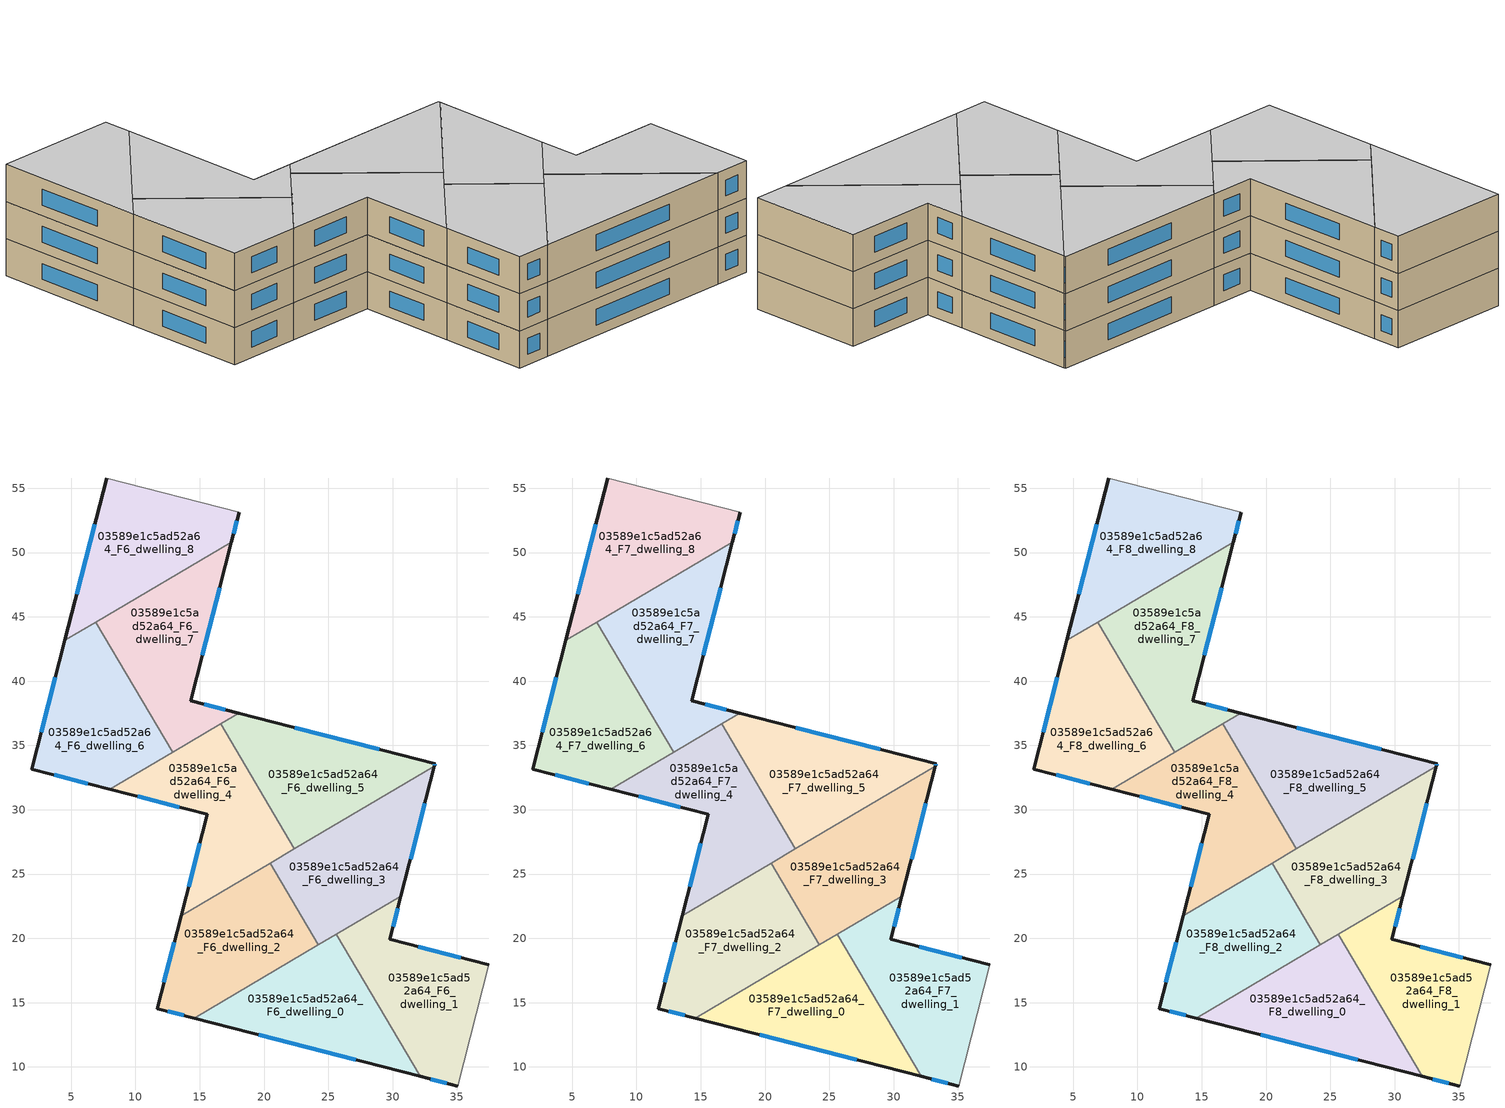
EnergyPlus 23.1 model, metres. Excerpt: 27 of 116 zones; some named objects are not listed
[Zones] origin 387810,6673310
03589e1c5ad52a64_F6_dwelling_0
 floor to 03589e1c5ad52a64_F5_dwelling_0 (EU_floor_Construction): 25.62,20.31 32.14,9.27 14.58,13.8 z18
 wall outside (EU_wall_Construction): 14.58,13.8 32.14,9.27 z18:21
 wall to 03589e1c5ad52a64_F6_dwelling_1 (EU_wall_Construction): 32.14,9.27 25.62,20.31 z18:21
 wall to 03589e1c5ad52a64_F6_dwelling_2 (EU_wall_Construction): 24.24,19.5 14.58,13.8 z18:21
 wall to 03589e1c5ad52a64_F6_dwelling_3 (EU_wall_Construction): 25.62,20.31 24.24,19.5 z18:21
 window (EU_Window_Construction): 19.59,12.5 27.12,10.56 z18.86:20.14
03589e1c5ad52a64_F6_dwelling_1
 floor to 03589e1c5ad52a64_F5_dwelling_1 (EU_floor_Construction): 37.48,17.94 35.05,8.52 32.14,9.27 25.62,20.31 30.65,23.28 29.78,19.93 z18
 wall outside (EU_wall_Construction): 37.48,17.94 29.78,19.93 30.65,23.28 / 32.14,9.27 35.05,8.52 z18:21
 wall adiabatic (EU_wall_Construction): 35.05,8.52 37.48,17.94 z18:21
 wall to 03589e1c5ad52a64_F6_dwelling_3 (EU_wall_Construction): 30.65,23.28 25.62,20.31 z18:21
 window (EU_Window_Construction): 30.03,20.88 30.4,22.32 / 35.28,18.51 31.98,19.36 / 32.97,9.05 34.22,8.73 z18.86:20.14
03589e1c5ad52a64_F6_dwelling_2
 floor to 03589e1c5ad52a64_F5_dwelling_2 (EU_floor_Construction): 20.48,25.85 24.23,19.5 14.58,13.8 11.69,14.54 13.55,21.76 z18
 wall outside (EU_wall_Construction): 13.55,21.76 11.69,14.54 14.58,13.8 z18:21
 wall to 03589e1c5ad52a64_F6_dwelling_3 (EU_wall_Construction): 24.23,19.5 20.48,25.85 z18:21
 wall to 03589e1c5ad52a64_F6_dwelling_4 (EU_wall_Construction): 20.48,25.85 13.55,21.76 z18:21
 window (EU_Window_Construction): 12.51,14.33 13.75,14.01 / 13.02,19.7 12.22,16.6 z18.86:20.14
03589e1c5ad52a64_F6_dwelling_3
 floor to 03589e1c5ad52a64_F5_dwelling_3 (EU_floor_Construction): 33.26,33.39 30.65,23.28 24.23,19.5 20.48,25.85 z18
 wall outside (EU_wall_Construction): 30.65,23.28 33.26,33.39 z18:21
 wall to 03589e1c5ad52a64_F6_dwelling_5 (EU_wall_Construction): 33.26,33.39 22.35,26.96 z18:21
 wall to 03589e1c5ad52a64_F6_dwelling_4 (EU_wall_Construction): 22.35,26.96 20.48,25.85 z18:21
 window (EU_Window_Construction): 31.39,26.17 32.51,30.5 z18.86:20.14
03589e1c5ad52a64_F6_dwelling_4
 floor to 03589e1c5ad52a64_F5_dwelling_4 (EU_floor_Construction): 16.62,36.67 22.35,26.96 13.55,21.76 15.58,29.64 8.02,31.59 z18
 wall outside (EU_wall_Construction): 8.02,31.59 15.58,29.64 13.55,21.76 z18:21
 wall to 03589e1c5ad52a64_F6_dwelling_5 (EU_wall_Construction): 22.35,26.96 16.62,36.67 z18:21
 wall to 03589e1c5ad52a64_F6_dwelling_6 (EU_wall_Construction): 12.9,34.47 8.02,31.59 z18:21
 wall to 03589e1c5ad52a64_F6_dwelling_7 (EU_wall_Construction): 16.62,36.67 12.9,34.47 z18:21
 window (EU_Window_Construction): 10.18,31.04 13.42,30.2 / 15,27.39 14.13,24.01 z18.86:20.14
03589e1c5ad52a64_F6_dwelling_5
 floor to 03589e1c5ad52a64_F5_dwelling_5 (EU_floor_Construction): 33.3,33.58 33.26,33.39 22.35,26.96 16.62,36.67 18.04,37.51 z18
 wall outside (EU_wall_Construction): 33.26,33.39 33.3,33.58 18.04,37.51 z18:21
 wall to 03589e1c5ad52a64_F6_dwelling_7 (EU_wall_Construction): 18.04,37.51 16.62,36.67 z18:21
 window (EU_Window_Construction): 28.94,34.7 22.4,36.39 / 33.27,33.44 33.29,33.52 z18.86:20.14
03589e1c5ad52a64_F6_dwelling_6
 floor to 03589e1c5ad52a64_F5_dwelling_6 (EU_floor_Construction): 6.93,44.59 12.9,34.47 8.02,31.59 1.93,33.16 4.51,43.17 z18
 wall outside (EU_wall_Construction): 4.51,43.17 1.93,33.16 8.02,31.59 z18:21
 wall to 03589e1c5ad52a64_F6_dwelling_7 (EU_wall_Construction): 12.9,34.47 6.93,44.59 z18:21
 wall to 03589e1c5ad52a64_F6_dwelling_8 (EU_wall_Construction): 6.93,44.59 4.51,43.17 z18:21
 window (EU_Window_Construction): 3.77,40.31 2.67,36.02 / 3.67,32.71 6.28,32.04 z18.86:20.14
03589e1c5ad52a64_F6_dwelling_7
 floor to 03589e1c5ad52a64_F5_dwelling_7 (EU_floor_Construction): 17.46,50.81 14.28,38.48 18.04,37.51 12.9,34.47 6.93,44.59 z18
 wall outside (EU_wall_Construction): 18.04,37.51 14.28,38.48 17.46,50.81 z18:21
 wall to 03589e1c5ad52a64_F6_dwelling_8 (EU_wall_Construction): 17.46,50.81 6.93,44.59 z18:21
 window (EU_Window_Construction): 16.97,37.79 15.36,38.2 / 15.19,42 16.55,47.28 z18.86:20.14
03589e1c5ad52a64_F6_dwelling_8
 floor to 03589e1c5ad52a64_F5_dwelling_8 (EU_floor_Construction): 18.06,53.15 17.46,50.81 4.51,43.17 7.77,55.8 z18
 wall outside (EU_wall_Construction): 7.77,55.8 4.51,43.17 / 17.46,50.81 18.06,53.15 z18:21
 wall adiabatic (EU_wall_Construction): 18.06,53.15 7.77,55.8 z18:21
 window (EU_Window_Construction): 6.84,52.19 5.44,46.78 / 17.63,51.47 17.89,52.48 z18.86:20.14
03589e1c5ad52a64_F7_dwelling_0
 floor to 03589e1c5ad52a64_F6_dwelling_0 (EU_floor_Construction): 25.62,20.31 32.14,9.27 14.58,13.8 z21
 wall outside (EU_wall_Construction): 14.58,13.8 32.14,9.27 z21:24
 wall to 03589e1c5ad52a64_F7_dwelling_1 (EU_wall_Construction): 32.14,9.27 25.62,20.31 z21:24
 wall to 03589e1c5ad52a64_F7_dwelling_2 (EU_wall_Construction): 24.24,19.5 14.58,13.8 z21:24
 wall to 03589e1c5ad52a64_F7_dwelling_3 (EU_wall_Construction): 25.62,20.31 24.24,19.5 z21:24
 window (EU_Window_Construction): 19.59,12.5 27.12,10.56 z21.86:23.14
03589e1c5ad52a64_F7_dwelling_1
 floor to 03589e1c5ad52a64_F6_dwelling_1 (EU_floor_Construction): 37.48,17.94 35.05,8.52 32.14,9.27 25.62,20.31 30.65,23.28 29.78,19.93 z21
 wall outside (EU_wall_Construction): 37.48,17.94 29.78,19.93 30.65,23.28 / 32.14,9.27 35.05,8.52 z21:24
 wall adiabatic (EU_wall_Construction): 35.05,8.52 37.48,17.94 z21:24
 wall to 03589e1c5ad52a64_F7_dwelling_3 (EU_wall_Construction): 30.65,23.28 25.62,20.31 z21:24
 window (EU_Window_Construction): 30.03,20.88 30.4,22.32 / 35.28,18.51 31.98,19.36 / 32.97,9.05 34.22,8.73 z21.86:23.14
03589e1c5ad52a64_F7_dwelling_2
 floor to 03589e1c5ad52a64_F6_dwelling_2 (EU_floor_Construction): 20.48,25.85 24.23,19.5 14.58,13.8 11.69,14.54 13.55,21.76 z21
 wall outside (EU_wall_Construction): 13.55,21.76 11.69,14.54 14.58,13.8 z21:24
 wall to 03589e1c5ad52a64_F7_dwelling_3 (EU_wall_Construction): 24.23,19.5 20.48,25.85 z21:24
 wall to 03589e1c5ad52a64_F7_dwelling_4 (EU_wall_Construction): 20.48,25.85 13.55,21.76 z21:24
 window (EU_Window_Construction): 12.51,14.33 13.75,14.01 / 13.02,19.7 12.22,16.6 z21.86:23.14
03589e1c5ad52a64_F7_dwelling_3
 floor to 03589e1c5ad52a64_F6_dwelling_3 (EU_floor_Construction): 33.26,33.39 30.65,23.28 24.23,19.5 20.48,25.85 z21
 wall outside (EU_wall_Construction): 30.65,23.28 33.26,33.39 z21:24
 wall to 03589e1c5ad52a64_F7_dwelling_5 (EU_wall_Construction): 33.26,33.39 22.35,26.96 z21:24
 wall to 03589e1c5ad52a64_F7_dwelling_4 (EU_wall_Construction): 22.35,26.96 20.48,25.85 z21:24
 window (EU_Window_Construction): 31.39,26.17 32.51,30.5 z21.86:23.14
03589e1c5ad52a64_F7_dwelling_4
 floor to 03589e1c5ad52a64_F6_dwelling_4 (EU_floor_Construction): 16.62,36.67 22.35,26.96 13.55,21.76 15.58,29.64 8.02,31.59 z21
 wall outside (EU_wall_Construction): 8.02,31.59 15.58,29.64 13.55,21.76 z21:24
 wall to 03589e1c5ad52a64_F7_dwelling_5 (EU_wall_Construction): 22.35,26.96 16.62,36.67 z21:24
 wall to 03589e1c5ad52a64_F7_dwelling_6 (EU_wall_Construction): 12.9,34.47 8.02,31.59 z21:24
 wall to 03589e1c5ad52a64_F7_dwelling_7 (EU_wall_Construction): 16.62,36.67 12.9,34.47 z21:24
 window (EU_Window_Construction): 10.18,31.04 13.42,30.2 / 15,27.39 14.13,24.01 z21.86:23.14
03589e1c5ad52a64_F7_dwelling_5
 floor to 03589e1c5ad52a64_F6_dwelling_5 (EU_floor_Construction): 33.3,33.58 33.26,33.39 22.35,26.96 16.62,36.67 18.04,37.51 z21
 wall outside (EU_wall_Construction): 33.26,33.39 33.3,33.58 18.04,37.51 z21:24
 wall to 03589e1c5ad52a64_F7_dwelling_7 (EU_wall_Construction): 18.04,37.51 16.62,36.67 z21:24
 window (EU_Window_Construction): 28.94,34.7 22.4,36.39 / 33.27,33.44 33.29,33.52 z21.86:23.14
03589e1c5ad52a64_F7_dwelling_6
 floor to 03589e1c5ad52a64_F6_dwelling_6 (EU_floor_Construction): 6.93,44.59 12.9,34.47 8.02,31.59 1.93,33.16 4.51,43.17 z21
 wall outside (EU_wall_Construction): 4.51,43.17 1.93,33.16 8.02,31.59 z21:24
 wall to 03589e1c5ad52a64_F7_dwelling_7 (EU_wall_Construction): 12.9,34.47 6.93,44.59 z21:24
 wall to 03589e1c5ad52a64_F7_dwelling_8 (EU_wall_Construction): 6.93,44.59 4.51,43.17 z21:24
 window (EU_Window_Construction): 3.77,40.31 2.67,36.02 / 3.67,32.71 6.28,32.04 z21.86:23.14
03589e1c5ad52a64_F7_dwelling_7
 floor to 03589e1c5ad52a64_F6_dwelling_7 (EU_floor_Construction): 17.46,50.81 14.28,38.48 18.04,37.51 12.9,34.47 6.93,44.59 z21
 wall outside (EU_wall_Construction): 18.04,37.51 14.28,38.48 17.46,50.81 z21:24
 wall to 03589e1c5ad52a64_F7_dwelling_8 (EU_wall_Construction): 17.46,50.81 6.93,44.59 z21:24
 window (EU_Window_Construction): 16.97,37.79 15.36,38.2 / 15.19,42 16.55,47.28 z21.86:23.14
03589e1c5ad52a64_F7_dwelling_8
 floor to 03589e1c5ad52a64_F6_dwelling_8 (EU_floor_Construction): 18.06,53.15 17.46,50.81 4.51,43.17 7.77,55.8 z21
 wall outside (EU_wall_Construction): 7.77,55.8 4.51,43.17 / 17.46,50.81 18.06,53.15 z21:24
 wall adiabatic (EU_wall_Construction): 18.06,53.15 7.77,55.8 z21:24
 window (EU_Window_Construction): 6.84,52.19 5.44,46.78 / 17.63,51.47 17.89,52.48 z21.86:23.14
03589e1c5ad52a64_F8_dwelling_0
 floor to 03589e1c5ad52a64_F7_dwelling_0 (EU_floor_Construction): 25.62,20.31 32.14,9.27 14.58,13.8 z24
 wall outside (EU_wall_Construction): 14.58,13.8 32.14,9.27 z24:27
 wall to 03589e1c5ad52a64_F8_dwelling_1 (EU_wall_Construction): 32.14,9.27 25.62,20.31 z24:27
 wall to 03589e1c5ad52a64_F8_dwelling_2 (EU_wall_Construction): 24.24,19.5 14.58,13.8 z24:27
 wall to 03589e1c5ad52a64_F8_dwelling_3 (EU_wall_Construction): 25.62,20.31 24.24,19.5 z24:27
 window (EU_Window_Construction): 19.59,12.5 27.12,10.56 z24.86:26.14
 ceiling to 03589e1c5ad52a64_F9_dwelling_0 (EU_floor_Construction): 32.14,9.27 25.62,20.31 14.58,13.8 z27
03589e1c5ad52a64_F8_dwelling_1
 floor to 03589e1c5ad52a64_F7_dwelling_1 (EU_floor_Construction): 37.48,17.94 35.05,8.52 32.14,9.27 25.62,20.31 30.65,23.28 29.78,19.93 z24
 wall outside (EU_wall_Construction): 37.48,17.94 29.78,19.93 30.65,23.28 / 32.14,9.27 35.05,8.52 z24:27
 wall adiabatic (EU_wall_Construction): 35.05,8.52 37.48,17.94 z24:27
 wall to 03589e1c5ad52a64_F8_dwelling_3 (EU_wall_Construction): 30.65,23.28 25.62,20.31 z24:27
 window (EU_Window_Construction): 30.03,20.88 30.4,22.32 / 35.28,18.51 31.98,19.36 / 32.97,9.05 34.22,8.73 z24.86:26.14
 ceiling to 03589e1c5ad52a64_F9_dwelling_1 (EU_floor_Construction): 35.05,8.52 37.48,17.94 29.78,19.93 30.65,23.28 25.62,20.31 32.14,9.27 z27
03589e1c5ad52a64_F8_dwelling_2
 floor to 03589e1c5ad52a64_F7_dwelling_2 (EU_floor_Construction): 20.48,25.85 24.23,19.5 14.58,13.8 11.69,14.54 13.55,21.76 z24
 wall outside (EU_wall_Construction): 13.55,21.76 11.69,14.54 14.58,13.8 z24:27
 wall to 03589e1c5ad52a64_F8_dwelling_3 (EU_wall_Construction): 24.23,19.5 20.48,25.85 z24:27
 wall to 03589e1c5ad52a64_F8_dwelling_4 (EU_wall_Construction): 20.48,25.85 13.55,21.76 z24:27
 window (EU_Window_Construction): 12.51,14.33 13.75,14.01 / 13.02,19.7 12.22,16.6 z24.86:26.14
 ceiling to 03589e1c5ad52a64_F9_dwelling_2 (EU_floor_Construction): 24.23,19.5 20.48,25.85 13.55,21.76 11.69,14.54 14.58,13.8 z27
03589e1c5ad52a64_F8_dwelling_3
 floor to 03589e1c5ad52a64_F7_dwelling_3 (EU_floor_Construction): 33.26,33.39 30.65,23.28 24.23,19.5 20.48,25.85 z24
 wall outside (EU_wall_Construction): 30.65,23.28 33.26,33.39 z24:27
 wall to 03589e1c5ad52a64_F8_dwelling_5 (EU_wall_Construction): 33.26,33.39 22.35,26.96 z24:27
 wall to 03589e1c5ad52a64_F8_dwelling_4 (EU_wall_Construction): 22.35,26.96 20.48,25.85 z24:27
 window (EU_Window_Construction): 31.39,26.17 32.51,30.5 z24.86:26.14
 ceiling to 03589e1c5ad52a64_F9_dwelling_3 (EU_floor_Construction): 30.65,23.28 33.26,33.39 20.48,25.85 24.23,19.5 z27
03589e1c5ad52a64_F8_dwelling_4
 floor to 03589e1c5ad52a64_F7_dwelling_4 (EU_floor_Construction): 16.62,36.67 22.35,26.96 13.55,21.76 15.58,29.64 8.02,31.59 z24
 wall outside (EU_wall_Construction): 8.02,31.59 15.58,29.64 13.55,21.76 z24:27
 wall to 03589e1c5ad52a64_F8_dwelling_5 (EU_wall_Construction): 22.35,26.96 16.62,36.67 z24:27
 wall to 03589e1c5ad52a64_F8_dwelling_6 (EU_wall_Construction): 12.9,34.47 8.02,31.59 z24:27
 wall to 03589e1c5ad52a64_F8_dwelling_7 (EU_wall_Construction): 16.62,36.67 12.9,34.47 z24:27
 window (EU_Window_Construction): 10.18,31.04 13.42,30.2 / 15,27.39 14.13,24.01 z24.86:26.14
 ceiling to 03589e1c5ad52a64_F9_dwelling_4 (EU_floor_Construction): 22.35,26.96 16.62,36.67 8.02,31.59 15.58,29.64 13.55,21.76 z27
03589e1c5ad52a64_F8_dwelling_5
 floor to 03589e1c5ad52a64_F7_dwelling_5 (EU_floor_Construction): 33.3,33.58 33.26,33.39 22.35,26.96 16.62,36.67 18.04,37.51 z24
 wall outside (EU_wall_Construction): 33.26,33.39 33.3,33.58 18.04,37.51 z24:27
 wall to 03589e1c5ad52a64_F8_dwelling_7 (EU_wall_Construction): 18.04,37.51 16.62,36.67 z24:27
 window (EU_Window_Construction): 28.94,34.7 22.4,36.39 / 33.27,33.44 33.29,33.52 z24.86:26.14
 ceiling to 03589e1c5ad52a64_F9_dwelling_5 (EU_floor_Construction): 33.26,33.39 33.3,33.58 18.04,37.51 16.62,36.67 22.35,26.96 z27
03589e1c5ad52a64_F8_dwelling_6
 floor to 03589e1c5ad52a64_F7_dwelling_6 (EU_floor_Construction): 6.93,44.59 12.9,34.47 8.02,31.59 1.93,33.16 4.51,43.17 z24
 wall outside (EU_wall_Construction): 4.51,43.17 1.93,33.16 8.02,31.59 z24:27
 wall to 03589e1c5ad52a64_F8_dwelling_7 (EU_wall_Construction): 12.9,34.47 6.93,44.59 z24:27
 wall to 03589e1c5ad52a64_F8_dwelling_8 (EU_wall_Construction): 6.93,44.59 4.51,43.17 z24:27
 window (EU_Window_Construction): 3.77,40.31 2.67,36.02 / 3.67,32.71 6.28,32.04 z24.86:26.14
 ceiling to 03589e1c5ad52a64_F9_dwelling_6 (EU_floor_Construction): 12.9,34.47 6.93,44.59 4.51,43.17 1.93,33.16 8.02,31.59 z27
03589e1c5ad52a64_F8_dwelling_7
 floor to 03589e1c5ad52a64_F7_dwelling_7 (EU_floor_Construction): 17.46,50.81 14.28,38.48 18.04,37.51 12.9,34.47 6.93,44.59 z24
 wall outside (EU_wall_Construction): 18.04,37.51 14.28,38.48 17.46,50.81 z24:27
 wall to 03589e1c5ad52a64_F8_dwelling_8 (EU_wall_Construction): 17.46,50.81 6.93,44.59 z24:27
 window (EU_Window_Construction): 16.97,37.79 15.36,38.2 / 15.19,42 16.55,47.28 z24.86:26.14
 ceiling to 03589e1c5ad52a64_F9_dwelling_7 (EU_floor_Construction): 18.04,37.51 14.28,38.48 17.46,50.81 6.93,44.59 12.9,34.47 z27
03589e1c5ad52a64_F8_dwelling_8
 floor to 03589e1c5ad52a64_F7_dwelling_8 (EU_floor_Construction): 18.06,53.15 17.46,50.81 4.51,43.17 7.77,55.8 z24
 wall outside (EU_wall_Construction): 7.77,55.8 4.51,43.17 / 17.46,50.81 18.06,53.15 z24:27
 wall adiabatic (EU_wall_Construction): 18.06,53.15 7.77,55.8 z24:27
 window (EU_Window_Construction): 6.84,52.19 5.44,46.78 / 17.63,51.47 17.89,52.48 z24.86:26.14
 ceiling to 03589e1c5ad52a64_F9_dwelling_8 (EU_floor_Construction): 17.46,50.81 18.06,53.15 7.77,55.8 4.51,43.17 z27
[Building]
EU S2 Campaign: North Axis=0; Terrain=City; Solar Distribution=FullExterior
[Site:Location]
Helsinki-Vantaa.AP: Latitude=60.317; Longitude=24.963; Time Zone=2; Elevation=54.6
[SizingPeriod:WeatherFileDays]
AnnualSizingPeriod: Begin Month=1; Begin Day of Month=1; End Month=12; End Day of Month=31; Day of Week for Start Day=Monday; Use Weather File Daylight Saving Period=No; Use Weather File Rain and Snow Indicators=No
[MATERIAL]
EU_InternalMass_Material: Roughness=MediumRough; Thickness=0.1; Conductivity=1; Density=1800; Specific Heat=900; Thermal Absorptance=0.9; Solar Absorptance=0.7; Visible Absorptance=0.7
[MATERIAL:NOMASS] Roughness=MediumRough; Thermal Absorptance=0.9; Solar Absorptance=0.7; Visible Absorptance=0.7
Name | Thermal Resistance
EU_wall_NoMass | 5.91765
EU_floor_NoMass | 6.2875
[WINDOWMATERIAL:SIMPLEGLAZINGSYSTEM]
EU_Window_SimpleGlazing: UFactor=0.994035; Solar Heat Gain Coefficient=0.7; Visible Transmittance=0.7
[CONSTRUCTION]
EU_wall_Construction: EU_wall_NoMass
EU_floor_Construction: EU_floor_NoMass
EU_Window_Construction: EU_Window_SimpleGlazing
EU_InternalMass_Construction: EU_InternalMass_Material
[ZONE] Type=1; Multiplier=1; Ceiling Height=autocalculate; Floor Area=autocalculate; Part of Total Floor Area=Yes
Name | Volume
03589e1c5ad52a64_F6_dwelling_0; 03589e1c5ad52a64_F7_dwelling_0; 03589e1c5ad52a64_F8_dwelling_0 | 246.678
03589e1c5ad52a64_F6_dwelling_1; 03589e1c5ad52a64_F7_dwelling_1; 03589e1c5ad52a64_F8_dwelling_1 | 246.668
03589e1c5ad52a64_F6_dwelling_2; 03589e1c5ad52a64_F7_dwelling_2; 03589e1c5ad52a64_F8_dwelling_2 | 246.696
03589e1c5ad52a64_F6_dwelling_3; 03589e1c5ad52a64_F7_dwelling_3; 03589e1c5ad52a64_F8_dwelling_3 | 246.664
03589e1c5ad52a64_F6_dwelling_4; 03589e1c5ad52a64_F7_dwelling_4; 03589e1c5ad52a64_F8_dwelling_4 | 246.658
03589e1c5ad52a64_F6_dwelling_5; 03589e1c5ad52a64_F7_dwelling_5; 03589e1c5ad52a64_F8_dwelling_5 | 246.677
03589e1c5ad52a64_F6_dwelling_6; 03589e1c5ad52a64_F7_dwelling_6; 03589e1c5ad52a64_F8_dwelling_6 | 246.698
03589e1c5ad52a64_F6_dwelling_7; 03589e1c5ad52a64_F7_dwelling_7; 03589e1c5ad52a64_F8_dwelling_7 | 246.682
03589e1c5ad52a64_F6_dwelling_8; 03589e1c5ad52a64_F7_dwelling_8; 03589e1c5ad52a64_F8_dwelling_8 | 246.686
[INTERNALMASS] Construction=EU_InternalMass_Construction
Name | Zone or ZoneList | Surface Area
03589e1c5ad52a64_F6_dwelling_0_EU_InternalMass | 03589e1c5ad52a64_F6_dwelling_0 | 82.2289
03589e1c5ad52a64_F6_dwelling_1_EU_InternalMass | 03589e1c5ad52a64_F6_dwelling_1 | 82.223
03589e1c5ad52a64_F6_dwelling_2_EU_InternalMass | 03589e1c5ad52a64_F6_dwelling_2 | 82.2314
03589e1c5ad52a64_F6_dwelling_3_EU_InternalMass | 03589e1c5ad52a64_F6_dwelling_3 | 82.222
03589e1c5ad52a64_F6_dwelling_4_EU_InternalMass | 03589e1c5ad52a64_F6_dwelling_4 | 82.2219
03589e1c5ad52a64_F6_dwelling_5_EU_InternalMass | 03589e1c5ad52a64_F6_dwelling_5 | 82.2223
03589e1c5ad52a64_F6_dwelling_6_EU_InternalMass | 03589e1c5ad52a64_F6_dwelling_6 | 82.2332
03589e1c5ad52a64_F6_dwelling_7_EU_InternalMass | 03589e1c5ad52a64_F6_dwelling_7 | 82.2251
03589e1c5ad52a64_F6_dwelling_8_EU_InternalMass | 03589e1c5ad52a64_F6_dwelling_8 | 82.2289
03589e1c5ad52a64_F7_dwelling_0_EU_InternalMass | 03589e1c5ad52a64_F7_dwelling_0 | 82.2289
03589e1c5ad52a64_F7_dwelling_1_EU_InternalMass | 03589e1c5ad52a64_F7_dwelling_1 | 82.223
03589e1c5ad52a64_F7_dwelling_2_EU_InternalMass | 03589e1c5ad52a64_F7_dwelling_2 | 82.2314
03589e1c5ad52a64_F7_dwelling_3_EU_InternalMass | 03589e1c5ad52a64_F7_dwelling_3 | 82.222
03589e1c5ad52a64_F7_dwelling_4_EU_InternalMass | 03589e1c5ad52a64_F7_dwelling_4 | 82.2219
03589e1c5ad52a64_F7_dwelling_5_EU_InternalMass | 03589e1c5ad52a64_F7_dwelling_5 | 82.2223
03589e1c5ad52a64_F7_dwelling_6_EU_InternalMass | 03589e1c5ad52a64_F7_dwelling_6 | 82.2332
03589e1c5ad52a64_F7_dwelling_7_EU_InternalMass | 03589e1c5ad52a64_F7_dwelling_7 | 82.2251
03589e1c5ad52a64_F7_dwelling_8_EU_InternalMass | 03589e1c5ad52a64_F7_dwelling_8 | 82.2289
03589e1c5ad52a64_F8_dwelling_0_EU_InternalMass | 03589e1c5ad52a64_F8_dwelling_0 | 82.2289
03589e1c5ad52a64_F8_dwelling_1_EU_InternalMass | 03589e1c5ad52a64_F8_dwelling_1 | 82.223
03589e1c5ad52a64_F8_dwelling_2_EU_InternalMass | 03589e1c5ad52a64_F8_dwelling_2 | 82.2314
03589e1c5ad52a64_F8_dwelling_3_EU_InternalMass | 03589e1c5ad52a64_F8_dwelling_3 | 82.222
03589e1c5ad52a64_F8_dwelling_4_EU_InternalMass | 03589e1c5ad52a64_F8_dwelling_4 | 82.2219
03589e1c5ad52a64_F8_dwelling_5_EU_InternalMass | 03589e1c5ad52a64_F8_dwelling_5 | 82.2223
03589e1c5ad52a64_F8_dwelling_6_EU_InternalMass | 03589e1c5ad52a64_F8_dwelling_6 | 82.2332
03589e1c5ad52a64_F8_dwelling_7_EU_InternalMass | 03589e1c5ad52a64_F8_dwelling_7 | 82.2251
03589e1c5ad52a64_F8_dwelling_8_EU_InternalMass | 03589e1c5ad52a64_F8_dwelling_8 | 82.2289
[OTHEREQUIPMENT] Fuel Type=Electricity; Design Level Calculation Method=Watts/Area; Power per Zone Floor Area=1; Fraction Latent=0; Fraction Radiant=0; Fraction Lost=0; Carbon Dioxide Generation Rate=0; EndUse Subcategory=EU_Step8_InternalGains
Name | Zone or ZoneList or Space or SpaceList | Schedule
EU_Step8_InternalGain_03589e1c5ad52a64_F6_dwelling_0_f000 | 03589e1c5ad52a64_F6_dwelling_0 | EU_Step8_GainSchedule_03589e1c5ad52a64_F6_dwelling_0_f000
EU_Step8_InternalGain_03589e1c5ad52a64_F6_dwelling_1_f000 | 03589e1c5ad52a64_F6_dwelling_1 | EU_Step8_GainSchedule_03589e1c5ad52a64_F6_dwelling_1_f000
EU_Step8_InternalGain_03589e1c5ad52a64_F6_dwelling_2_f000 | 03589e1c5ad52a64_F6_dwelling_2 | EU_Step8_GainSchedule_03589e1c5ad52a64_F6_dwelling_2_f000
EU_Step8_InternalGain_03589e1c5ad52a64_F6_dwelling_3_f000 | 03589e1c5ad52a64_F6_dwelling_3 | EU_Step8_GainSchedule_03589e1c5ad52a64_F6_dwelling_3_f000
EU_Step8_InternalGain_03589e1c5ad52a64_F6_dwelling_4_f000 | 03589e1c5ad52a64_F6_dwelling_4 | EU_Step8_GainSchedule_03589e1c5ad52a64_F6_dwelling_4_f000
EU_Step8_InternalGain_03589e1c5ad52a64_F6_dwelling_5_f000 | 03589e1c5ad52a64_F6_dwelling_5 | EU_Step8_GainSchedule_03589e1c5ad52a64_F6_dwelling_5_f000
EU_Step8_InternalGain_03589e1c5ad52a64_F6_dwelling_6_f000 | 03589e1c5ad52a64_F6_dwelling_6 | EU_Step8_GainSchedule_03589e1c5ad52a64_F6_dwelling_6_f000
EU_Step8_InternalGain_03589e1c5ad52a64_F6_dwelling_7_f000 | 03589e1c5ad52a64_F6_dwelling_7 | EU_Step8_GainSchedule_03589e1c5ad52a64_F6_dwelling_7_f000
EU_Step8_InternalGain_03589e1c5ad52a64_F6_dwelling_8_f000 | 03589e1c5ad52a64_F6_dwelling_8 | EU_Step8_GainSchedule_03589e1c5ad52a64_F6_dwelling_8_f000
EU_Step8_InternalGain_03589e1c5ad52a64_F7_dwelling_0_f000 | 03589e1c5ad52a64_F7_dwelling_0 | EU_Step8_GainSchedule_03589e1c5ad52a64_F7_dwelling_0_f000
EU_Step8_InternalGain_03589e1c5ad52a64_F7_dwelling_1_f000 | 03589e1c5ad52a64_F7_dwelling_1 | EU_Step8_GainSchedule_03589e1c5ad52a64_F7_dwelling_1_f000
EU_Step8_InternalGain_03589e1c5ad52a64_F7_dwelling_2_f000 | 03589e1c5ad52a64_F7_dwelling_2 | EU_Step8_GainSchedule_03589e1c5ad52a64_F7_dwelling_2_f000
EU_Step8_InternalGain_03589e1c5ad52a64_F7_dwelling_3_f000 | 03589e1c5ad52a64_F7_dwelling_3 | EU_Step8_GainSchedule_03589e1c5ad52a64_F7_dwelling_3_f000
EU_Step8_InternalGain_03589e1c5ad52a64_F7_dwelling_4_f000 | 03589e1c5ad52a64_F7_dwelling_4 | EU_Step8_GainSchedule_03589e1c5ad52a64_F7_dwelling_4_f000
EU_Step8_InternalGain_03589e1c5ad52a64_F7_dwelling_5_f000 | 03589e1c5ad52a64_F7_dwelling_5 | EU_Step8_GainSchedule_03589e1c5ad52a64_F7_dwelling_5_f000
EU_Step8_InternalGain_03589e1c5ad52a64_F7_dwelling_6_f000 | 03589e1c5ad52a64_F7_dwelling_6 | EU_Step8_GainSchedule_03589e1c5ad52a64_F7_dwelling_6_f000
EU_Step8_InternalGain_03589e1c5ad52a64_F7_dwelling_7_f000 | 03589e1c5ad52a64_F7_dwelling_7 | EU_Step8_GainSchedule_03589e1c5ad52a64_F7_dwelling_7_f000
EU_Step8_InternalGain_03589e1c5ad52a64_F7_dwelling_8_f000 | 03589e1c5ad52a64_F7_dwelling_8 | EU_Step8_GainSchedule_03589e1c5ad52a64_F7_dwelling_8_f000
EU_Step8_InternalGain_03589e1c5ad52a64_F8_dwelling_0_f000 | 03589e1c5ad52a64_F8_dwelling_0 | EU_Step8_GainSchedule_03589e1c5ad52a64_F8_dwelling_0_f000
EU_Step8_InternalGain_03589e1c5ad52a64_F8_dwelling_1_f000 | 03589e1c5ad52a64_F8_dwelling_1 | EU_Step8_GainSchedule_03589e1c5ad52a64_F8_dwelling_1_f000
EU_Step8_InternalGain_03589e1c5ad52a64_F8_dwelling_2_f000 | 03589e1c5ad52a64_F8_dwelling_2 | EU_Step8_GainSchedule_03589e1c5ad52a64_F8_dwelling_2_f000
EU_Step8_InternalGain_03589e1c5ad52a64_F8_dwelling_3_f000 | 03589e1c5ad52a64_F8_dwelling_3 | EU_Step8_GainSchedule_03589e1c5ad52a64_F8_dwelling_3_f000
EU_Step8_InternalGain_03589e1c5ad52a64_F8_dwelling_4_f000 | 03589e1c5ad52a64_F8_dwelling_4 | EU_Step8_GainSchedule_03589e1c5ad52a64_F8_dwelling_4_f000
EU_Step8_InternalGain_03589e1c5ad52a64_F8_dwelling_5_f000 | 03589e1c5ad52a64_F8_dwelling_5 | EU_Step8_GainSchedule_03589e1c5ad52a64_F8_dwelling_5_f000
EU_Step8_InternalGain_03589e1c5ad52a64_F8_dwelling_6_f000 | 03589e1c5ad52a64_F8_dwelling_6 | EU_Step8_GainSchedule_03589e1c5ad52a64_F8_dwelling_6_f000
EU_Step8_InternalGain_03589e1c5ad52a64_F8_dwelling_7_f000 | 03589e1c5ad52a64_F8_dwelling_7 | EU_Step8_GainSchedule_03589e1c5ad52a64_F8_dwelling_7_f000
EU_Step8_InternalGain_03589e1c5ad52a64_F8_dwelling_8_f000 | 03589e1c5ad52a64_F8_dwelling_8 | EU_Step8_GainSchedule_03589e1c5ad52a64_F8_dwelling_8_f000
[ZONEVENTILATION:DESIGNFLOWRATE] Schedule=EU_AlwaysOn; Design Flow Rate Calculation Method=AirChanges/Hour; Air Changes per Hour=0.596421; Ventilation Type=Natural; Fan Pressure Rise=0; Fan Total Efficiency=1; Constant Term Coefficient=1; Temperature Term Coefficient=0; Velocity Term Coefficient=0; Velocity Squared Term Coefficient=0; Minimum Indoor Temperature=-100; Maximum Indoor Temperature=100; Delta Temperature=-100; Minimum Outdoor Temperature=-100; Maximum Outdoor Temperature=100; Maximum Wind Speed=40
Name | Zone or ZoneList or Space or SpaceList
EU_ConstantAir_03589e1c5ad52a64_F6_dwelling_0 | 03589e1c5ad52a64_F6_dwelling_0
EU_ConstantAir_03589e1c5ad52a64_F6_dwelling_1 | 03589e1c5ad52a64_F6_dwelling_1
EU_ConstantAir_03589e1c5ad52a64_F6_dwelling_2 | 03589e1c5ad52a64_F6_dwelling_2
EU_ConstantAir_03589e1c5ad52a64_F6_dwelling_3 | 03589e1c5ad52a64_F6_dwelling_3
EU_ConstantAir_03589e1c5ad52a64_F6_dwelling_4 | 03589e1c5ad52a64_F6_dwelling_4
EU_ConstantAir_03589e1c5ad52a64_F6_dwelling_5 | 03589e1c5ad52a64_F6_dwelling_5
EU_ConstantAir_03589e1c5ad52a64_F6_dwelling_6 | 03589e1c5ad52a64_F6_dwelling_6
EU_ConstantAir_03589e1c5ad52a64_F6_dwelling_7 | 03589e1c5ad52a64_F6_dwelling_7
EU_ConstantAir_03589e1c5ad52a64_F6_dwelling_8 | 03589e1c5ad52a64_F6_dwelling_8
EU_ConstantAir_03589e1c5ad52a64_F7_dwelling_0 | 03589e1c5ad52a64_F7_dwelling_0
EU_ConstantAir_03589e1c5ad52a64_F7_dwelling_1 | 03589e1c5ad52a64_F7_dwelling_1
EU_ConstantAir_03589e1c5ad52a64_F7_dwelling_2 | 03589e1c5ad52a64_F7_dwelling_2
EU_ConstantAir_03589e1c5ad52a64_F7_dwelling_3 | 03589e1c5ad52a64_F7_dwelling_3
EU_ConstantAir_03589e1c5ad52a64_F7_dwelling_4 | 03589e1c5ad52a64_F7_dwelling_4
EU_ConstantAir_03589e1c5ad52a64_F7_dwelling_5 | 03589e1c5ad52a64_F7_dwelling_5
EU_ConstantAir_03589e1c5ad52a64_F7_dwelling_6 | 03589e1c5ad52a64_F7_dwelling_6
EU_ConstantAir_03589e1c5ad52a64_F7_dwelling_7 | 03589e1c5ad52a64_F7_dwelling_7
EU_ConstantAir_03589e1c5ad52a64_F7_dwelling_8 | 03589e1c5ad52a64_F7_dwelling_8
EU_ConstantAir_03589e1c5ad52a64_F8_dwelling_0 | 03589e1c5ad52a64_F8_dwelling_0
EU_ConstantAir_03589e1c5ad52a64_F8_dwelling_1 | 03589e1c5ad52a64_F8_dwelling_1
EU_ConstantAir_03589e1c5ad52a64_F8_dwelling_2 | 03589e1c5ad52a64_F8_dwelling_2
EU_ConstantAir_03589e1c5ad52a64_F8_dwelling_3 | 03589e1c5ad52a64_F8_dwelling_3
EU_ConstantAir_03589e1c5ad52a64_F8_dwelling_4 | 03589e1c5ad52a64_F8_dwelling_4
EU_ConstantAir_03589e1c5ad52a64_F8_dwelling_5 | 03589e1c5ad52a64_F8_dwelling_5
EU_ConstantAir_03589e1c5ad52a64_F8_dwelling_6 | 03589e1c5ad52a64_F8_dwelling_6
EU_ConstantAir_03589e1c5ad52a64_F8_dwelling_7 | 03589e1c5ad52a64_F8_dwelling_7
EU_ConstantAir_03589e1c5ad52a64_F8_dwelling_8 | 03589e1c5ad52a64_F8_dwelling_8
[HVACTEMPLATE:ZONE:IDEALLOADSAIRSYSTEM] System Availability Schedule=EU_AlwaysOn; Maximum Heating Supply Air Temperature=50; Minimum Cooling Supply Air Temperature=13; Maximum Heating Supply Air Humidity Ratio=0.0156; Minimum Cooling Supply Air Humidity Ratio=0.0077; Heating Limit=NoLimit; Cooling Limit=NoLimit; Heating Availability Schedule=EU_AlwaysOn; Cooling Availability Schedule=EU_CoolingOff; Dehumidification Control Type=ConstantSensibleHeatRatio; Cooling Sensible Heat Ratio=0.7; Dehumidification Setpoint=60; Humidification Control Type=None; Humidification Setpoint=30; Outdoor Air Method=None; Outdoor Air Flow Rate per Person=0.00944; Outdoor Air Flow Rate per Zone Floor Area=0; Outdoor Air Flow Rate per Zone=0; Demand Controlled Ventilation Type=None; Outdoor Air Economizer Type=NoEconomizer; Heat Recovery Type=None; Sensible Heat Recovery Effectiveness=0.7; Latent Heat Recovery Effectiveness=0.65
Name | Template Thermostat
03589e1c5ad52a64_F6_dwelling_0 | EU_HeatOnly_03589e1c5ad52a64_F6_dwelling_0
03589e1c5ad52a64_F6_dwelling_1 | EU_HeatOnly_03589e1c5ad52a64_F6_dwelling_1
03589e1c5ad52a64_F6_dwelling_2 | EU_HeatOnly_03589e1c5ad52a64_F6_dwelling_2
03589e1c5ad52a64_F6_dwelling_3 | EU_HeatOnly_03589e1c5ad52a64_F6_dwelling_3
03589e1c5ad52a64_F6_dwelling_4 | EU_HeatOnly_03589e1c5ad52a64_F6_dwelling_4
03589e1c5ad52a64_F6_dwelling_5 | EU_HeatOnly_03589e1c5ad52a64_F6_dwelling_5
03589e1c5ad52a64_F6_dwelling_6 | EU_HeatOnly_03589e1c5ad52a64_F6_dwelling_6
03589e1c5ad52a64_F6_dwelling_7 | EU_HeatOnly_03589e1c5ad52a64_F6_dwelling_7
03589e1c5ad52a64_F6_dwelling_8 | EU_HeatOnly_03589e1c5ad52a64_F6_dwelling_8
03589e1c5ad52a64_F7_dwelling_0 | EU_HeatOnly_03589e1c5ad52a64_F7_dwelling_0
03589e1c5ad52a64_F7_dwelling_1 | EU_HeatOnly_03589e1c5ad52a64_F7_dwelling_1
03589e1c5ad52a64_F7_dwelling_2 | EU_HeatOnly_03589e1c5ad52a64_F7_dwelling_2
03589e1c5ad52a64_F7_dwelling_3 | EU_HeatOnly_03589e1c5ad52a64_F7_dwelling_3
03589e1c5ad52a64_F7_dwelling_4 | EU_HeatOnly_03589e1c5ad52a64_F7_dwelling_4
03589e1c5ad52a64_F7_dwelling_5 | EU_HeatOnly_03589e1c5ad52a64_F7_dwelling_5
03589e1c5ad52a64_F7_dwelling_6 | EU_HeatOnly_03589e1c5ad52a64_F7_dwelling_6
03589e1c5ad52a64_F7_dwelling_7 | EU_HeatOnly_03589e1c5ad52a64_F7_dwelling_7
03589e1c5ad52a64_F7_dwelling_8 | EU_HeatOnly_03589e1c5ad52a64_F7_dwelling_8
03589e1c5ad52a64_F8_dwelling_0 | EU_HeatOnly_03589e1c5ad52a64_F8_dwelling_0
03589e1c5ad52a64_F8_dwelling_1 | EU_HeatOnly_03589e1c5ad52a64_F8_dwelling_1
03589e1c5ad52a64_F8_dwelling_2 | EU_HeatOnly_03589e1c5ad52a64_F8_dwelling_2
03589e1c5ad52a64_F8_dwelling_3 | EU_HeatOnly_03589e1c5ad52a64_F8_dwelling_3
03589e1c5ad52a64_F8_dwelling_4 | EU_HeatOnly_03589e1c5ad52a64_F8_dwelling_4
03589e1c5ad52a64_F8_dwelling_5 | EU_HeatOnly_03589e1c5ad52a64_F8_dwelling_5
03589e1c5ad52a64_F8_dwelling_6 | EU_HeatOnly_03589e1c5ad52a64_F8_dwelling_6
03589e1c5ad52a64_F8_dwelling_7 | EU_HeatOnly_03589e1c5ad52a64_F8_dwelling_7
03589e1c5ad52a64_F8_dwelling_8 | EU_HeatOnly_03589e1c5ad52a64_F8_dwelling_8
[SIZING:ZONE] Zone Cooling Design Supply Air Temperature Input Method=SupplyAirTemperature; Zone Cooling Design Supply Air Temperature=13; Zone Heating Design Supply Air Temperature Input Method=SupplyAirTemperature; Zone Heating Design Supply Air Temperature=50; Zone Cooling Design Supply Air Humidity Ratio=0.008; Zone Heating Design Supply Air Humidity Ratio=0.008; Cooling Design Air Flow Method=DesignDay; Cooling Design Air Flow Rate=0; Cooling Minimum Air Flow per Zone Floor Area=0.000762; Cooling Minimum Air Flow=0; Cooling Minimum Air Flow Fraction=0.2; Heating Design Air Flow Method=DesignDay; Heating Design Air Flow Rate=0; Heating Maximum Air Flow per Zone Floor Area=0.002032; Heating Maximum Air Flow=0.141576; Heating Maximum Air Flow Fraction=0.3; Account for Dedicated Outdoor Air System=No; Dedicated Outdoor Air System Control Strategy=NeutralSupplyAir; Dedicated Outdoor Air Low Setpoint Temperature for Design=autosize; Dedicated Outdoor Air High Setpoint Temperature for Design=autosize; Zone Load Sizing Method=Sensible Load Only No Latent Load; Zone Latent Cooling Design Supply Air Humidity Ratio Input Method=HumidityRatioDifference; Zone Cooling Design Supply Air Humidity Ratio Difference=0.005; Zone Latent Heating Design Supply Air Humidity Ratio Input Method=HumidityRatioDifference; Zone Humidification Design Supply Air Humidity Ratio Difference=0.005
03589e1c5ad52a64_F6_dwelling_0; 03589e1c5ad52a64_F6_dwelling_1; 03589e1c5ad52a64_F6_dwelling_2; 03589e1c5ad52a64_F6_dwelling_3; 03589e1c5ad52a64_F6_dwelling_4; 03589e1c5ad52a64_F6_dwelling_5; 03589e1c5ad52a64_F6_dwelling_6; 03589e1c5ad52a64_F6_dwelling_7; 03589e1c5ad52a64_F6_dwelling_8; 03589e1c5ad52a64_F7_dwelling_0; 03589e1c5ad52a64_F7_dwelling_1; 03589e1c5ad52a64_F7_dwelling_2; 03589e1c5ad52a64_F7_dwelling_3; 03589e1c5ad52a64_F7_dwelling_4; 03589e1c5ad52a64_F7_dwelling_5; 03589e1c5ad52a64_F7_dwelling_6; 03589e1c5ad52a64_F7_dwelling_7; 03589e1c5ad52a64_F7_dwelling_8; 03589e1c5ad52a64_F8_dwelling_0; 03589e1c5ad52a64_F8_dwelling_1; 03589e1c5ad52a64_F8_dwelling_2; 03589e1c5ad52a64_F8_dwelling_3; 03589e1c5ad52a64_F8_dwelling_4; 03589e1c5ad52a64_F8_dwelling_5; 03589e1c5ad52a64_F8_dwelling_6; 03589e1c5ad52a64_F8_dwelling_7; 03589e1c5ad52a64_F8_dwelling_8
[SCHEDULE:CONSTANT]
Name | Hourly Value
EU_AlwaysOn | 1
EU_CoolingOff | 0
[SCHEDULE:FILE] Column Number=1; Rows to Skip at Top=0; Number of Hours of Data=8760; Column Separator=Comma; Interpolate to Timestep=No; Minutes per Item=60; Adjust Schedule for Daylight Savings=Yes
Name | File
EU_Step8_GainSchedule_03589e1c5ad52a64_F6_dwelling_0_f000 | ../../schedules/03589e1c5ad52a64/03589e1c5ad52a64_F6_dwelling_0_f000_gain.csv
EU_Step8_GainSchedule_03589e1c5ad52a64_F6_dwelling_1_f000 | ../../schedules/03589e1c5ad52a64/03589e1c5ad52a64_F6_dwelling_1_f000_gain.csv
EU_Step8_GainSchedule_03589e1c5ad52a64_F6_dwelling_2_f000 | ../../schedules/03589e1c5ad52a64/03589e1c5ad52a64_F6_dwelling_2_f000_gain.csv
EU_Step8_GainSchedule_03589e1c5ad52a64_F6_dwelling_3_f000 | ../../schedules/03589e1c5ad52a64/03589e1c5ad52a64_F6_dwelling_3_f000_gain.csv
EU_Step8_GainSchedule_03589e1c5ad52a64_F6_dwelling_4_f000 | ../../schedules/03589e1c5ad52a64/03589e1c5ad52a64_F6_dwelling_4_f000_gain.csv
EU_Step8_GainSchedule_03589e1c5ad52a64_F6_dwelling_5_f000 | ../../schedules/03589e1c5ad52a64/03589e1c5ad52a64_F6_dwelling_5_f000_gain.csv
EU_Step8_GainSchedule_03589e1c5ad52a64_F6_dwelling_6_f000 | ../../schedules/03589e1c5ad52a64/03589e1c5ad52a64_F6_dwelling_6_f000_gain.csv
EU_Step8_GainSchedule_03589e1c5ad52a64_F6_dwelling_7_f000 | ../../schedules/03589e1c5ad52a64/03589e1c5ad52a64_F6_dwelling_7_f000_gain.csv
EU_Step8_GainSchedule_03589e1c5ad52a64_F6_dwelling_8_f000 | ../../schedules/03589e1c5ad52a64/03589e1c5ad52a64_F6_dwelling_8_f000_gain.csv
EU_Step8_GainSchedule_03589e1c5ad52a64_F7_dwelling_0_f000 | ../../schedules/03589e1c5ad52a64/03589e1c5ad52a64_F7_dwelling_0_f000_gain.csv
EU_Step8_GainSchedule_03589e1c5ad52a64_F7_dwelling_1_f000 | ../../schedules/03589e1c5ad52a64/03589e1c5ad52a64_F7_dwelling_1_f000_gain.csv
EU_Step8_GainSchedule_03589e1c5ad52a64_F7_dwelling_2_f000 | ../../schedules/03589e1c5ad52a64/03589e1c5ad52a64_F7_dwelling_2_f000_gain.csv
EU_Step8_GainSchedule_03589e1c5ad52a64_F7_dwelling_3_f000 | ../../schedules/03589e1c5ad52a64/03589e1c5ad52a64_F7_dwelling_3_f000_gain.csv
EU_Step8_GainSchedule_03589e1c5ad52a64_F7_dwelling_4_f000 | ../../schedules/03589e1c5ad52a64/03589e1c5ad52a64_F7_dwelling_4_f000_gain.csv
EU_Step8_GainSchedule_03589e1c5ad52a64_F7_dwelling_5_f000 | ../../schedules/03589e1c5ad52a64/03589e1c5ad52a64_F7_dwelling_5_f000_gain.csv
EU_Step8_GainSchedule_03589e1c5ad52a64_F7_dwelling_6_f000 | ../../schedules/03589e1c5ad52a64/03589e1c5ad52a64_F7_dwelling_6_f000_gain.csv
EU_Step8_GainSchedule_03589e1c5ad52a64_F7_dwelling_7_f000 | ../../schedules/03589e1c5ad52a64/03589e1c5ad52a64_F7_dwelling_7_f000_gain.csv
EU_Step8_GainSchedule_03589e1c5ad52a64_F7_dwelling_8_f000 | ../../schedules/03589e1c5ad52a64/03589e1c5ad52a64_F7_dwelling_8_f000_gain.csv
EU_Step8_GainSchedule_03589e1c5ad52a64_F8_dwelling_0_f000 | ../../schedules/03589e1c5ad52a64/03589e1c5ad52a64_F8_dwelling_0_f000_gain.csv
EU_Step8_GainSchedule_03589e1c5ad52a64_F8_dwelling_1_f000 | ../../schedules/03589e1c5ad52a64/03589e1c5ad52a64_F8_dwelling_1_f000_gain.csv
EU_Step8_GainSchedule_03589e1c5ad52a64_F8_dwelling_2_f000 | ../../schedules/03589e1c5ad52a64/03589e1c5ad52a64_F8_dwelling_2_f000_gain.csv
EU_Step8_GainSchedule_03589e1c5ad52a64_F8_dwelling_3_f000 | ../../schedules/03589e1c5ad52a64/03589e1c5ad52a64_F8_dwelling_3_f000_gain.csv
EU_Step8_GainSchedule_03589e1c5ad52a64_F8_dwelling_4_f000 | ../../schedules/03589e1c5ad52a64/03589e1c5ad52a64_F8_dwelling_4_f000_gain.csv
EU_Step8_GainSchedule_03589e1c5ad52a64_F8_dwelling_5_f000 | ../../schedules/03589e1c5ad52a64/03589e1c5ad52a64_F8_dwelling_5_f000_gain.csv
EU_Step8_GainSchedule_03589e1c5ad52a64_F8_dwelling_6_f000 | ../../schedules/03589e1c5ad52a64/03589e1c5ad52a64_F8_dwelling_6_f000_gain.csv
EU_Step8_GainSchedule_03589e1c5ad52a64_F8_dwelling_7_f000 | ../../schedules/03589e1c5ad52a64/03589e1c5ad52a64_F8_dwelling_7_f000_gain.csv
EU_Step8_GainSchedule_03589e1c5ad52a64_F8_dwelling_8_f000 | ../../schedules/03589e1c5ad52a64/03589e1c5ad52a64_F8_dwelling_8_f000_gain.csv
